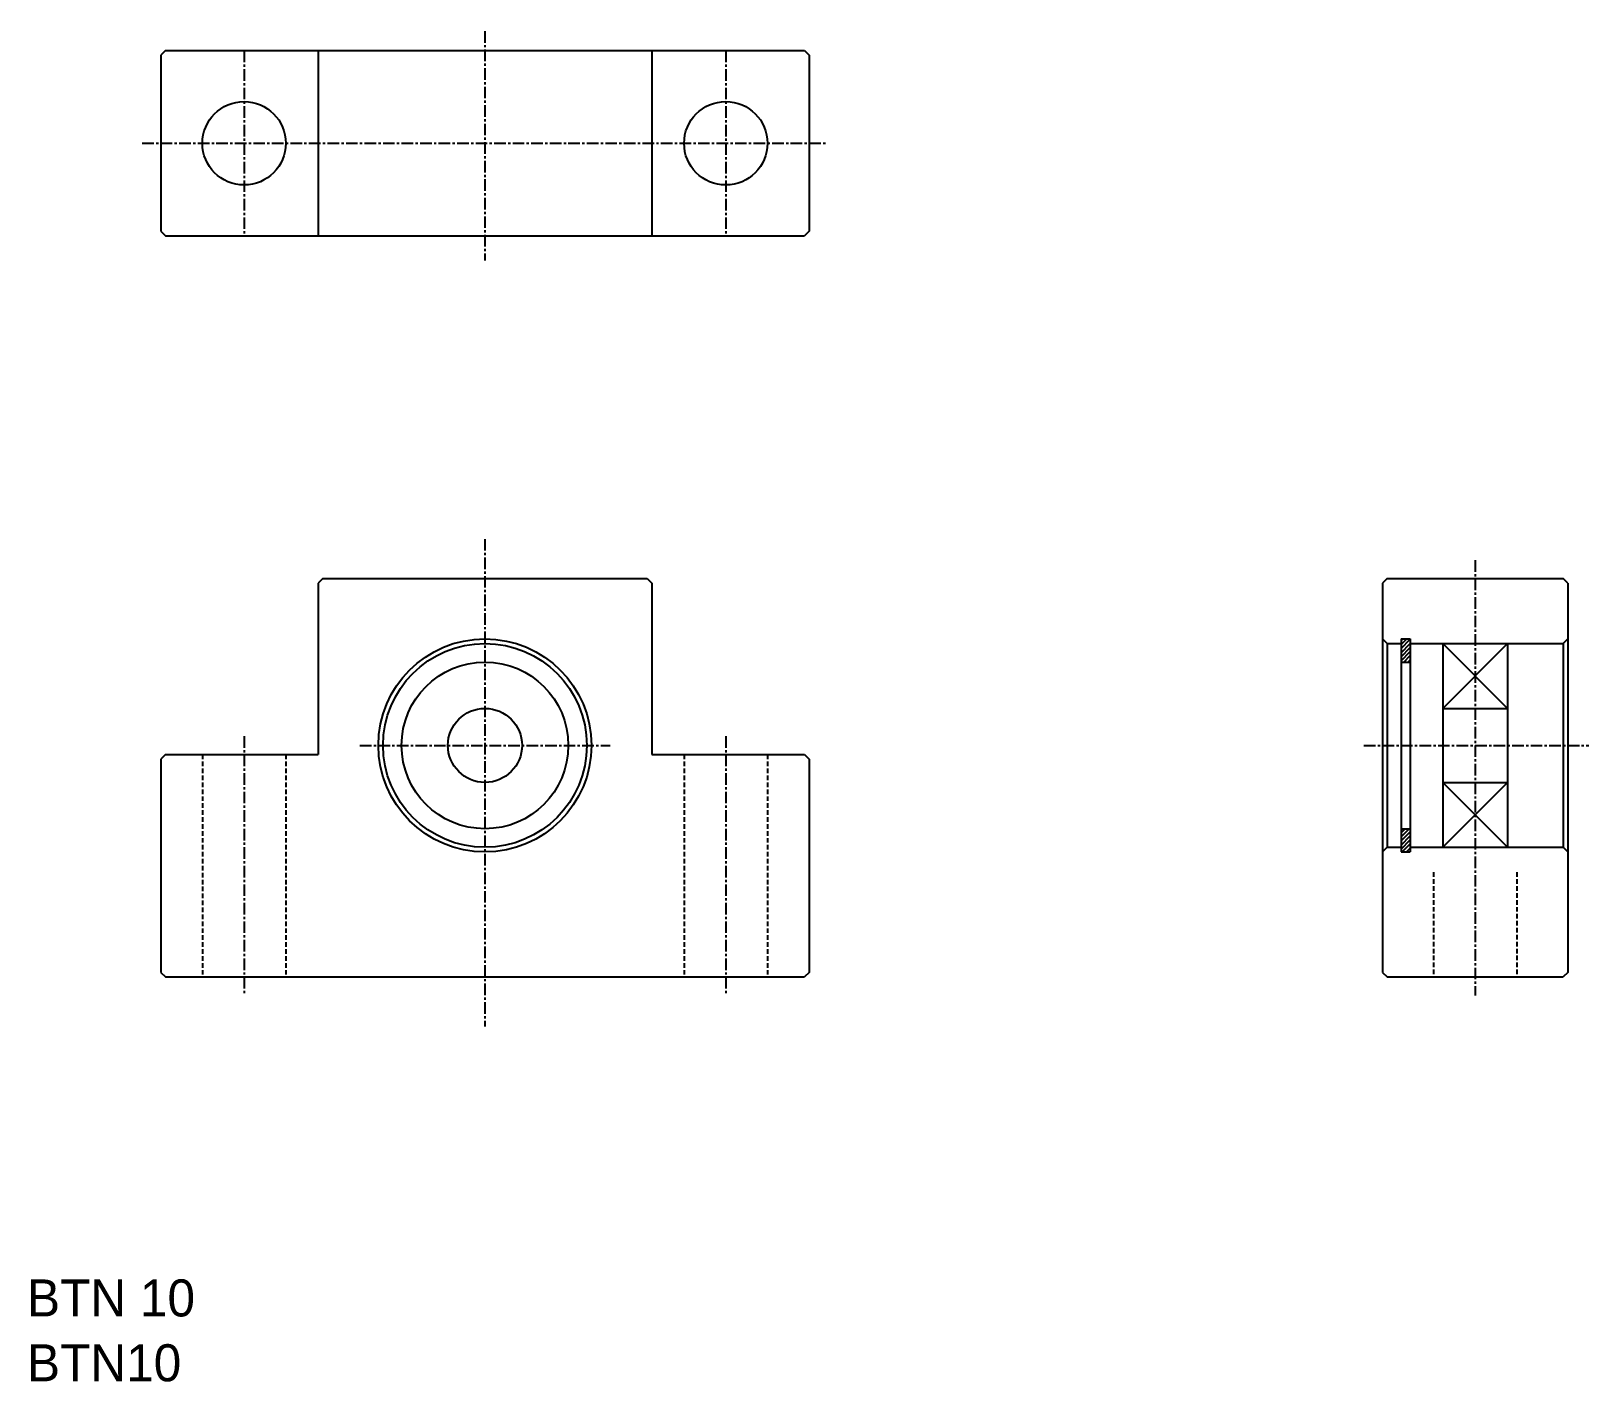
# Model space of a CAD drawing. Extents: x -2 to 166, y 53 to 199.
import ezdxf

# ---------------------------------------------------------------- set-up
doc = ezdxf.new("R2010")
doc.units = 0
doc.linetypes.add('CENTER', pattern=[2, 1.25, -0.25, 0.25, -0.25])
doc.linetypes.add('DASHED', pattern=[0.75, 0.5, -0.25])
doc.layers.get('0').update_dxf_attribs({"linetype": 'CONTINUOUS'})
doc.layers.add('CENTER', color=1, linetype='CENTER')

# ---------------------------------------------------------------- blocks, each defined once
blk = doc.blocks.new('*X22')
at = {"color": 0, "linetype": 'CONTINUOUS'}
for p, q in [((145.93, 132.42), (146.54, 133.02)), ((145.93, 132.86), (146.09, 133.02)), ((145.93, 131.98), (146.93, 132.98)), ((145.93, 131.53), (146.93, 132.53)), ((145.93, 131.09), (146.93, 132.09)), ((145.93, 130.65), (146.93, 131.65)), ((146.25, 130.52), (146.93, 131.21)), ((146.69, 130.52), (146.93, 130.77)), ((145.93, 111.65), (146.81, 112.52)), ((145.93, 112.09), (146.36, 112.52)), ((145.93, 111.2), (146.93, 112.2)), ((145.93, 110.76), (146.93, 111.76)), ((145.93, 110.32), (146.93, 111.32)), ((146.07, 110.02), (146.93, 110.88)), ((146.52, 110.02), (146.93, 110.44))]:
    blk.add_line(p, q, dxfattribs=at)

msp = doc.modelspace()

# ---------------------------------------------------------------- linework, layer by layer
at = {"color": 7, "linetype": 'CONTINUOUS'}
for p, q in [((12.54, 196.52), (12.04, 196.02)), ((12.04, 196.02), (12.04, 177.02)), ((12.54, 196.52), (81.54, 196.52)), ((29.04, 196.52), (29.04, 176.52)), ((65.04, 196.52), (65.04, 176.52)), ((81.54, 196.52), (82.04, 196.02)), ((82.04, 196.02), (82.04, 177.02)), ((12.04, 177.02), (12.54, 176.52)), ((82.04, 177.02), (81.54, 176.52)), ((12.54, 176.52), (81.54, 176.52)), ((29.54, 139.52), (29.04, 139.02)), ((29.04, 139.02), (29.04, 120.52)), ((29.54, 139.52), (64.54, 139.52)), ((64.54, 139.52), (65.04, 139.02)), ((65.04, 139.02), (65.04, 120.52)), ((144.43, 139.52), (143.93, 139.02)), ((143.93, 139.02), (143.93, 97.02)), ((144.43, 139.52), (163.43, 139.52)), ((163.93, 139.02), (163.43, 139.52)), ((163.93, 139.02), (163.93, 97.02)), ((144.43, 132.52), (143.93, 133.02)), ((145.93, 133.02), (145.93, 110.02)), ((145.93, 133.02), (146.93, 133.02)), ((146.93, 133.02), (146.93, 110.02)), ((163.43, 132.52), (163.93, 133.02)), ((144.43, 132.52), (145.93, 132.52)), ((144.43, 132.52), (144.43, 110.52)), ((146.93, 132.52), (163.43, 132.52)), ((150.43, 132.52), (150.43, 110.52)), ((157.43, 132.52), (157.43, 110.52)), ((163.43, 132.52), (163.43, 110.52)), ((145.93, 130.52), (146.93, 130.52)), ((150.43, 125.52), (157.43, 125.52)), ((12.54, 120.52), (12.04, 120.02)), ((12.04, 120.02), (12.04, 97.02)), ((12.54, 120.52), (29.04, 120.52)), ((65.04, 120.52), (81.54, 120.52)), ((81.54, 120.52), (82.04, 120.02)), ((82.04, 120.02), (82.04, 97.02)), ((150.43, 117.52), (157.43, 117.52)), ((145.93, 112.52), (146.93, 112.52)), ((144.43, 110.52), (143.93, 110.02)), ((144.43, 110.52), (145.93, 110.52)), ((145.93, 110.02), (146.93, 110.02)), ((146.93, 110.52), (163.43, 110.52)), ((150.43, 110.52), (157.43, 110.52)), ((163.43, 110.52), (163.93, 110.02)), ((12.04, 97.02), (12.54, 96.52)), ((12.54, 96.52), (81.54, 96.52)), ((82.04, 97.02), (81.54, 96.52)), ((143.93, 97.02), (144.43, 96.52)), ((144.43, 96.52), (163.43, 96.52)), ((163.93, 97.02), (163.43, 96.52))]:
    msp.add_line(p, q, dxfattribs=at)
at = {"color": 3, "linetype": 'CONTINUOUS'}
for p, q in [((150.43, 125.52), (157.43, 132.52)), ((157.43, 125.52), (150.43, 132.52)), ((150.43, 117.52), (157.43, 110.52)), ((157.43, 117.52), (150.43, 110.52))]:
    msp.add_line(p, q, dxfattribs=at)
at = {"color": 3, "linetype": 'DASHED'}
for p, q in [((16.54, 120.52), (16.54, 96.52)), ((25.54, 120.52), (25.54, 96.52)), ((68.54, 120.52), (68.54, 96.52)), ((77.54, 120.52), (77.54, 96.52)), ((149.43, 107.82), (149.43, 96.52)), ((158.43, 107.82), (158.43, 96.52))]:
    msp.add_line(p, q, dxfattribs=at)
at = {"color": 7, "linetype": 'CONTINUOUS'}
for centre, radius in [((21.04, 186.52), 4.5), ((73.04, 186.52), 4.5), ((47.04, 121.52), 11.5), ((47.04, 121.52), 11), ((47.04, 121.52), 9), ((47.04, 121.52), 4)]:
    msp.add_circle(centre, radius, dxfattribs=at)
at = {"layer": 'CENTER', "color": 1, "linetype": 'CENTER'}
for p, q in [((47.04, 198.63), (47.04, 173.86)), ((21.04, 196.52), (21.04, 176.52)), ((73.04, 196.52), (73.04, 176.52)), ((10.04, 186.52), (84.04, 186.52)), ((47.04, 143.8), (47.04, 91.19)), ((153.93, 141.52), (153.93, 94.52)), ((21.04, 122.52), (21.04, 94.52)), ((33.54, 121.52), (60.54, 121.52)), ((73.04, 122.52), (73.04, 94.52)), ((141.93, 121.52), (166.21, 121.52))]:
    msp.add_line(p, q, dxfattribs=at)

# ---------------------------------------------------------------- block references
at = {"color": 3, "linetype": 'CONTINUOUS'}
msp.add_blockref('*X22', (0, 0), dxfattribs=at)

# ---------------------------------------------------------------- texts
at = {"color": 7, "linetype": 'CONTINUOUS'}
for s, p in [('BTN 10', (-2.39, 59.87)), ('BTN10', (-2.39, 52.87))]:
    msp.add_text(s, height=4, dxfattribs=at).set_placement(p)

doc.saveas('drawing.dxf')
